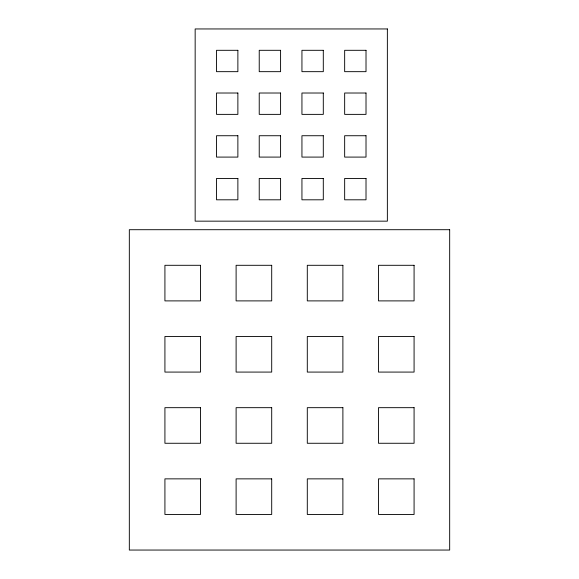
<?xml version="1.0" encoding="UTF-8"?>
<svg xmlns="http://www.w3.org/2000/svg" width="579" height="579" viewBox="0 0 579 579"><rect width="100%" height="100%" fill="white"/><g stroke="black" fill="none" stroke-linecap="round" stroke-linejoin="round"><path stroke-width="0.87" d="M387.365 28.95L195.159 28.95L195.159 221.156L387.365 221.156L387.365 28.95M237.875 50.308L216.517 50.308L216.517 71.666L237.875 71.666L237.875 50.308M280.583 50.308L259.233 50.308L259.233 71.666L280.583 71.666L280.583 50.308M323.299 50.308L301.941 50.308L301.941 71.666L323.299 71.666L323.299 50.308M366.015 50.308L344.657 50.308L344.657 71.666L366.015 71.666L366.015 50.308M237.875 93.016L216.517 93.016L216.517 114.374L237.875 114.374L237.875 93.016M280.583 93.016L259.233 93.016L259.233 114.374L280.583 114.374L280.583 93.016M323.299 93.016L301.941 93.016L301.941 114.374L323.299 114.374L323.299 93.016M366.015 93.016L344.657 93.016L344.657 114.374L366.015 114.374L366.015 93.016M237.875 135.732L216.517 135.732L216.517 157.09L237.875 157.09L237.875 135.732M280.583 135.732L259.233 135.732L259.233 157.09L280.583 157.09L280.583 135.732M323.299 135.732L301.941 135.732L301.941 157.09L323.299 157.09L323.299 135.732M366.015 135.732L344.657 135.732L344.657 157.09L366.015 157.09L366.015 135.732M237.875 178.448L216.517 178.448L216.517 199.806L237.875 199.806L237.875 178.448M280.583 178.448L259.233 178.448L259.233 199.806L280.583 199.806L280.583 178.448M323.299 178.448L301.941 178.448L301.941 199.806L323.299 199.806L323.299 178.448M366.015 178.448L344.657 178.448L344.657 199.806L366.015 199.806L366.015 178.448M449.673 229.704L129.327 229.704L129.327 550.05L449.673 550.05L449.673 229.704M200.515 265.298L164.921 265.298L164.921 300.892L200.515 300.892L200.515 265.298M271.703 265.298L236.109 265.298L236.109 300.892L271.703 300.892L271.703 265.298M342.891 265.298L307.297 265.298L307.297 300.892L342.891 300.892L342.891 265.298M414.079 265.298L378.485 265.298L378.485 300.892L414.079 300.892L414.079 265.298M200.515 336.486L164.921 336.486L164.921 372.08L200.515 372.08L200.515 336.486M271.703 336.486L236.109 336.486L236.109 372.08L271.703 372.08L271.703 336.486M342.891 336.486L307.297 336.486L307.297 372.08L342.891 372.08L342.891 336.486M414.079 336.486L378.485 336.486L378.485 372.08L414.079 372.08L414.079 336.486M200.515 407.674L164.921 407.674L164.921 443.268L200.515 443.268L200.515 407.674M271.703 407.674L236.109 407.674L236.109 443.268L271.703 443.268L271.703 407.674M342.891 407.674L307.297 407.674L307.297 443.268L342.891 443.268L342.891 407.674M414.079 407.674L378.485 407.674L378.485 443.268L414.079 443.268L414.079 407.674M200.515 478.862L164.921 478.862L164.921 514.456L200.515 514.456L200.515 478.862M271.703 478.862L236.109 478.862L236.109 514.456L271.703 514.456L271.703 478.862M342.891 478.862L307.297 478.862L307.297 514.456L342.891 514.456L342.891 478.862M414.079 478.862L378.485 478.862L378.485 514.456L414.079 514.456L414.079 478.862"/></g></svg>
